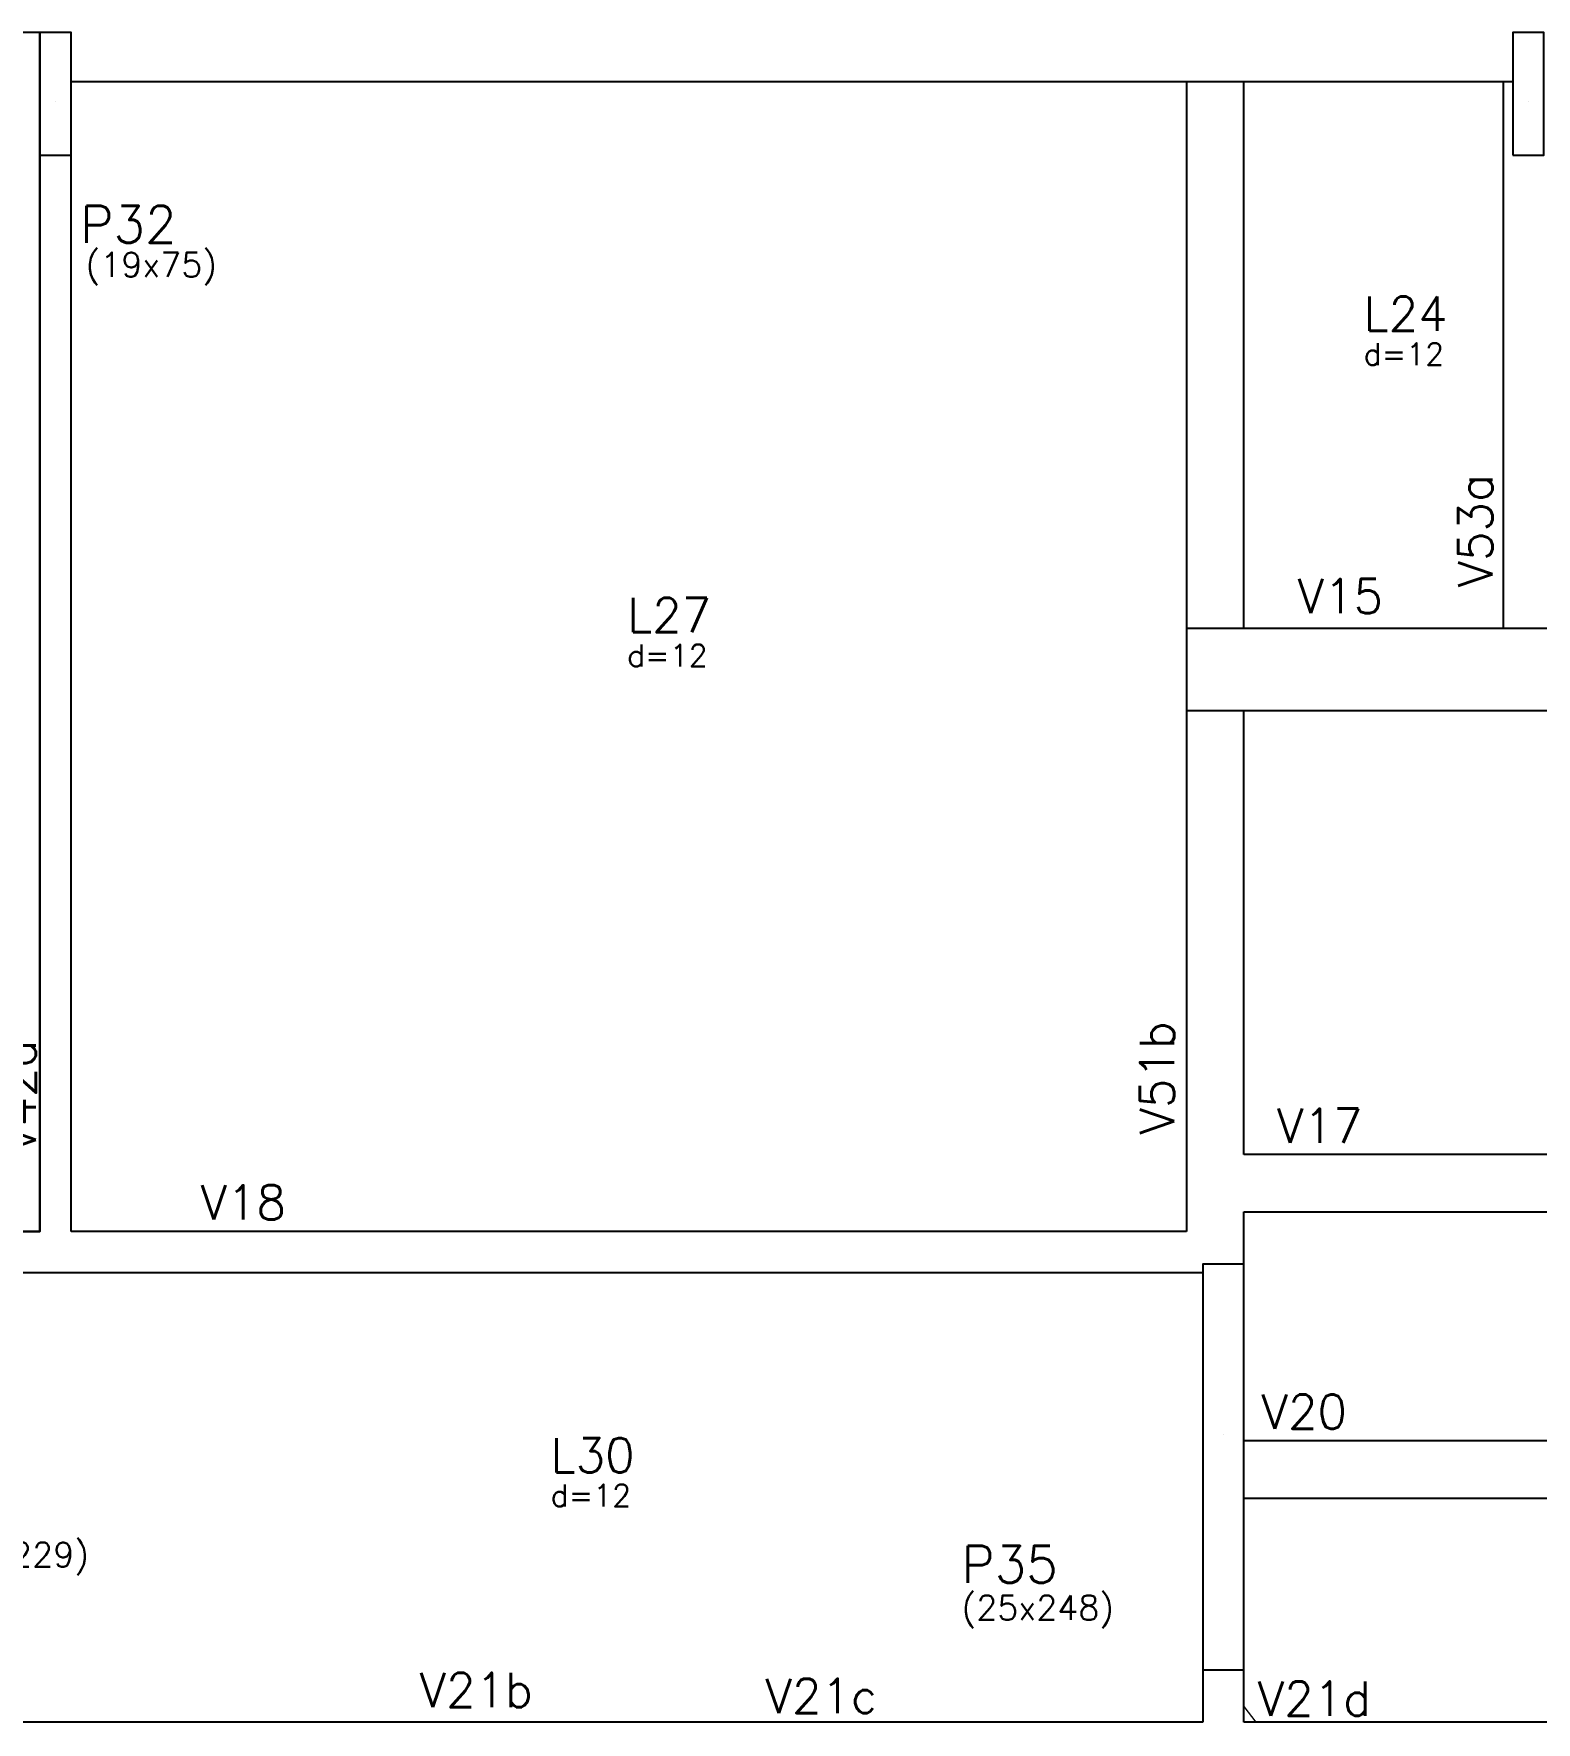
# Model space of a CAD drawing. Extents: x -40810 to 33675, y -2018 to 21213.
# Drawn here: x 24872 to 25790, y 1153 to 2185 of the extents above; entities that cross this region are included whole.
import ezdxf

# ---------------------------------------------------------------- set-up
doc = ezdxf.new("R2010")
doc.units = 0
doc.layers.get('0').update_dxf_attribs({"color": 1, "lineweight": 9})
for name, color, linetype in [('1', 5, 'Continuous'), ('10', 7, 'Continuous'), ('12', 3, 'Continuous'), ('13', 7, 'Continuous'), ('242', 3, 'Continuous'), ('3', 2, 'Continuous'), ('8', 5, 'Continuous'), ('9', 3, 'Continuous'), ('COTA', 241, 'Continuous'), ('STEPHANIE', 6, 'Continuous')]:
    doc.layers.add(name, color=color, linetype=linetype)
doc.layers.add('SARRAFO_2_2X7', color=24, linetype='Continuous', lineweight=15)
doc.styles.get("Standard").update_dxf_attribs({"font": 'romans.shx', "width": 0.8})

msp = doc.modelspace()

# ---------------------------------------------------------------- linework, layer by layer
at = {"linetype": 'Continuous', "ltscale": 30}
for points in [[(24875.629, 2111.086), (24875.629, 2186.086), (24213.629, 2186.086), (24213.629, 2111.086), (24194.629, 2111.086), (24194.629, 1371.228), (24068.629, 1371.228), (24068.629, 1352.228), (24204.129, 1352.228), (24782.129, 1352.228), (24782.129, 1453.086), (24801.129, 1453.086), (24875.629, 1453.086)], [(25576.129, 2156.086), (24894.629, 2156.086), (24894.629, 2111.086), (24894.629, 1453.086), (25576.129, 1453.086), (25576.129, 1796.586)], [(25576.129, 2156.086), (24894.629, 2156.086), (24894.629, 2111.086), (24894.629, 1453.086), (25576.129, 1453.086), (25576.129, 1796.586)], [(25769.629, 2156.086), (25611.129, 2156.086), (25611.129, 1821.586), (25769.629, 1821.586)], [(26607.129, 1751.586), (26607.129, 1771.586), (25782.129, 1771.586), (25611.129, 1771.586), (25611.129, 1500.086), (26607.129, 1500.086)], [(26607.129, 1465.086), (25611.129, 1465.086), (25611.129, 1433.086), (25611.129, 1325.086), (26607.129, 1325.086)], [(26600.129, 1290.086), (25611.129, 1290.086), (25611.129, 1185.086), (25611.129, 1162.721), (25618.489, 1153.086), (26600.129, 1153.086)]]:
    msp.add_lwpolyline(points, close=True, dxfattribs=at)
at = {"layer": '1'}
for points in [[(24894.629, 2156.086), (25576.129, 2156.086)], [(25576.129, 2156.086), (25775.629, 2156.086)], [(25576.129, 2156.086), (25576.129, 1796.586)], [(25611.129, 1821.586), (25611.129, 2156.086)], [(25769.629, 2156.086), (25769.629, 1821.586)], [(24875.629, 2111.086), (24875.629, 1453.086)], [(24894.629, 1453.086), (24894.629, 2111.086)], [(25769.629, 1821.586), (25576.129, 1821.586)], [(26607.129, 1821.586), (25769.629, 1821.586)], [(25576.129, 1796.586), (25576.129, 1453.086)], [(25576.129, 1771.586), (25782.129, 1771.586)], [(25611.129, 1500.086), (25611.129, 1771.586)], [(25782.129, 1771.586), (26607.129, 1771.586)], [(26607.129, 1500.086), (25611.129, 1500.086)], [(25611.129, 1465.086), (26607.129, 1465.086)], [(25611.129, 1433.086), (25611.129, 1465.086)], [(24875.629, 1453.086), (24801.129, 1453.086)], [(25576.129, 1453.086), (24894.629, 1453.086)], [(24801.129, 1428.086), (24885.129, 1428.086)], [(24885.129, 1428.086), (25586.129, 1428.086)], [(26607.129, 1325.086), (25611.129, 1325.086)], [(25611.129, 1290.086), (26600.129, 1290.086)], [(25586.129, 1185.086), (25586.129, 1153.086)], [(25611.129, 1153.086), (25611.129, 1185.086)], [(24970.629, 1153.086), (24801.129, 1153.086)], [(25292.629, 1153.086), (24970.629, 1153.086)], [(25586.129, 1153.086), (25292.629, 1153.086)], [(26600.129, 1153.086), (25611.129, 1153.086)]]:
    msp.add_lwpolyline(points, dxfattribs=at)
at = {"layer": '242'}
for p, q in [((24885.129, 2143.586), (24885.129, 2143.586)), ((25785.129, 2143.586), (25785.129, 2143.586)), ((25598.629, 1328.836), (25598.629, 1328.836))]:
    msp.add_line(p, q, dxfattribs=at)
at = {"layer": '3'}
for points in [[(24875.629, 2111.086), (24894.629, 2111.086), (24894.629, 2186.086), (24875.629, 2186.086), (24875.629, 2111.086)], [(25775.629, 2111.086), (25794.629, 2111.086), (25794.629, 2186.086), (25775.629, 2186.086), (25775.629, 2111.086)], [(25586.129, 1185.086), (25611.129, 1185.086), (25611.129, 1433.086), (25586.129, 1433.086), (25586.129, 1185.086)]]:
    msp.add_lwpolyline(points, dxfattribs=at)
at = {"layer": 'COTA', "linetype": 'Continuous', "ltscale": 30}
msp.add_lwpolyline([(24875.629, 2111.086), (24875.629, 2186.086), (24213.629, 2186.086), (24213.629, 2111.086), (24194.629, 2111.086), (24194.629, 1371.228), (24068.629, 1371.228), (24068.629, 1352.228), (24204.129, 1352.228), (24782.129, 1352.228), (24782.129, 1453.086), (24801.129, 1453.086), (24875.629, 1453.086)], close=True, dxfattribs=at)
at = {"layer": 'SARRAFO_2_2X7', "linetype": 'Continuous', "ltscale": 30}
for points in [[(25576.129, 2156.086), (24894.629, 2156.086), (24894.629, 2111.086), (24894.629, 1453.086), (25576.129, 1453.086), (25576.129, 1796.586)], [(25769.629, 2156.086), (25611.129, 2156.086), (25611.129, 1821.586), (25769.629, 1821.586)]]:
    msp.add_lwpolyline(points, close=True, dxfattribs=at)
at = {"layer": 'STEPHANIE', "linetype": 'Continuous'}
msp.add_lwpolyline([(26607.129, 1821.586), (25769.629, 1821.586), (25576.129, 1821.586), (25576.129, 1796.586), (25576.129, 1771.586), (25782.129, 1771.586), (26607.129, 1771.586)], close=True, dxfattribs=at)

# ---------------------------------------------------------------- texts
at = {"layer": '10'}
for s, p in [('L24', (25684.418, 2003.582)), ('L27', (25234.418, 1819.332)), ('L30', (25187.668, 1305.832))]:
    msp.add_text(s, height=21, dxfattribs=at).set_placement(p)
at = {"layer": '12'}
for s, p in [('(19x75)', (24903.494, 2036.609)), ('(19x229)', (24812.379, 1248.019)), ('(25x248)', (25438.75, 1215.646))]:
    msp.add_text(s, height=15, dxfattribs=at).set_placement(p)
at = {"layer": '13'}
for p in [(25684.418, 1982.687), (25234.418, 1798.437), (25187.668, 1284.937)]:
    msp.add_text('d=12', height=13.5, dxfattribs=at).set_placement(p)
at = {"layer": '8'}
for s, p in [('V53a', (25763.146, 1846.79)), ('V51b', (25568.748, 1512.311)), ('V42a', (24873.208, 1501.076))]:
    msp.add_text(s, height=21, rotation=90, dxfattribs=at).set_placement(p)
for s, p in [('V15', (25644.096, 1830.946)), ('V17', (25631.512, 1507.209)), ('V18', (24973.782, 1460.324)), ('V20', (25622.012, 1332.459)), ('V21b', (25107.608, 1162.283)), ('V21c', (25318.942, 1158.701)), ('V21d', (25619.661, 1157.073))]:
    msp.add_text(s, height=21, dxfattribs=at).set_placement(p)
at = {"layer": '9'}
for s, p in [('P32', (24900.313, 2057.518)), ('P35', (25438.75, 1238.396))]:
    msp.add_text(s, height=22.5, dxfattribs=at).set_placement(p)

doc.saveas('drawing.dxf')
